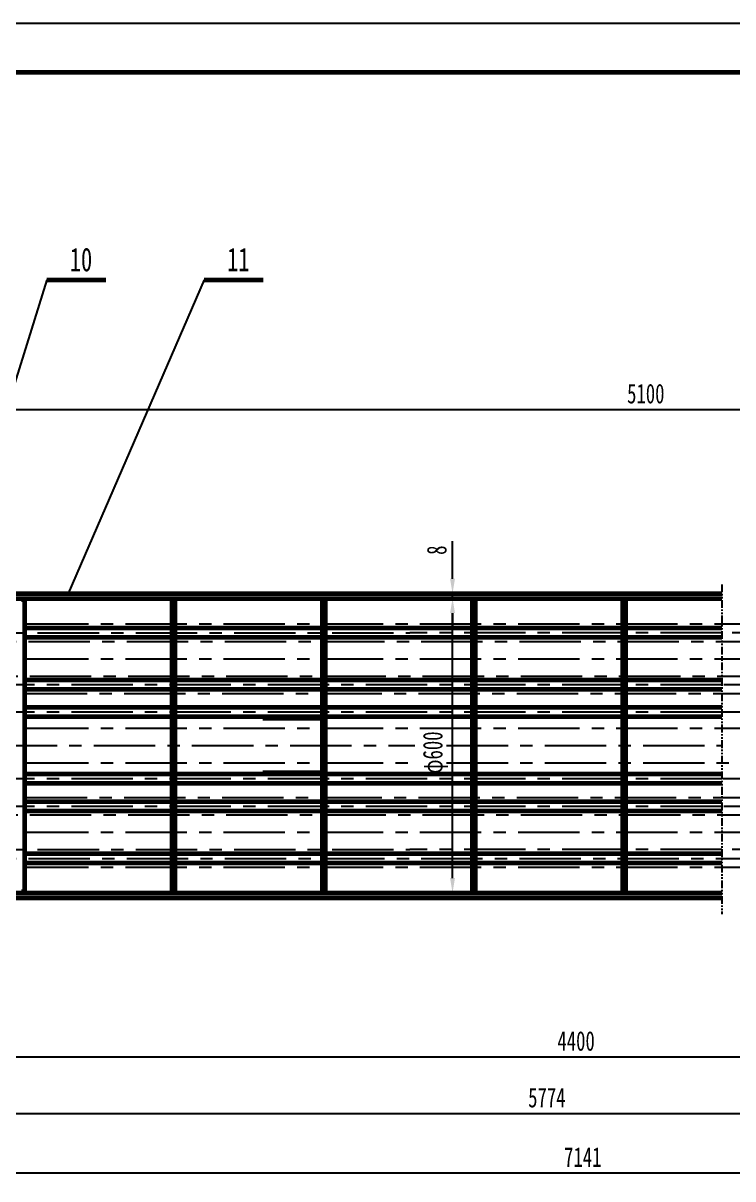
# Model space of a CAD drawing. Header units: millimetres. Extents: x 23903 to 90356, y -5632 to 81432.
# Drawn here: x 26229 to 27675, y 58256 to 60612 of the extents above; entities that cross this region are included whole.
import ezdxf

# ---------------------------------------------------------------- set-up
doc = ezdxf.new("R2010")
doc.units = ezdxf.units.MM
for name, pattern in [('CENTER', [50.8, 31.75, -6.35, 6.35, -6.35]), ('CENTERX2', [4, 2.5, -0.5, 0.5, -0.5]), ('PHANTOM2', [31.75, 15.875, -3.175, 3.175, -3.175, 3.175, -3.175])]:
    doc.linetypes.add(name, pattern=pattern)
doc.layers.get('0').update_dxf_attribs({"lineweight": 60})
doc.layers.get('DEFPOINTS').update_dxf_attribs({"color": 6, "linetype": 'PHANTOM2', "lineweight": 25})
doc.layers.add('CCX', color=3, linetype='Continuous', lineweight=25)
doc.layers.add('DD', color=4, linetype='CENTER', lineweight=25)
doc.styles.add('HZ', font='SIMFANG.TTF', dxfattribs={"width": 0.7})
doc.dimstyles.new('ISO-25$0', dxfattribs={"dimscale": 10, "dimtxt": 4, "dimasz": 3, "dimexe": 1.25, "dimexo": 0, "dimgap": 1.2, "dimtad": 1, "dimdec": 0, "dimtxsty": 'HZ', "dimcen": 0, "dimclrd": 256, "dimclrt": 256, "dimadec": 0, "dimazin": 0, "dimtfac": 1, "dimtdec": 0, "dimtmove": 0, "dimatfit": 2, "dimfxl": 1, "dimlwd": -1, "dimarcsym": 0})

# ---------------------------------------------------------------- blocks, each defined once
blk = doc.blocks.new('*D150')
at = {"layer": 'CCX', "color": 0, "lineweight": -2}
for p, q in [((26993.5, 59439.2), (27116.8, 59439.2)), ((26993.5, 58839.2), (27116.8, 58839.2))]:
    blk.add_line(p, q, dxfattribs=at)
at = {"layer": 'CCX'}
blk.add_line((27104.3, 58869.2), (27104.3, 59409.2), dxfattribs=at)
for points in [[(27099.3, 59409.2), (27109.3, 59409.2), (27104.3, 59439.2)], [(27099.3, 58869.2), (27109.3, 58869.2), (27104.3, 58839.2)]]:
    blk.add_solid(points, dxfattribs=at)
at = {"layer": 'DEFPOINTS', "color": 0}
for p in [(26993.5, 59439.2), (27104.3, 59439.2), (26993.5, 58839.2)]:
    blk.add_point(p, dxfattribs=at)
at = {"layer": 'CCX', "insert": (27069.3, 59125), "char_height": 40, "attachment_point": 5, "rotation": 90, "style": 'HZ'}
blk.add_mtext('φ600', dxfattribs=at)
blk = doc.blocks.new('*D151')
at = {"layer": 'CCX'}
for p, q in [((27104.3, 59479.2), (27104.3, 59555.7)), ((27104.3, 59439.2), (27104.3, 59449.2)), ((27104.3, 59409.2), (27104.3, 59379.2))]:
    blk.add_line(p, q, dxfattribs=at)
at = {"layer": 'CCX', "color": 0, "lineweight": -2}
for p, q in [((27065.5, 59449.2), (27116.8, 59449.2)), ((27065.5, 59439.2), (27116.8, 59439.2))]:
    blk.add_line(p, q, dxfattribs=at)
at = {"layer": 'CCX'}
for points in [[(27099.3, 59479.2), (27109.3, 59479.2), (27104.3, 59449.2)], [(27099.3, 59409.2), (27109.3, 59409.2), (27104.3, 59439.2)]]:
    blk.add_solid(points, dxfattribs=at)
at = {"layer": 'DEFPOINTS', "color": 0}
for p in [(27065.5, 59449.2), (27065.5, 59439.2), (27104.3, 59449.2)]:
    blk.add_point(p, dxfattribs=at)
at = {"layer": 'CCX', "insert": (27072.3, 59537.5), "char_height": 40, "attachment_point": 5, "rotation": 90, "style": 'HZ'}
blk.add_mtext('8', dxfattribs=at)
blk = doc.blocks.new('*D148')
at = {"layer": 'CCX', "color": 0, "lineweight": -2}
for p, q in [((29394.5, 58516.5), (29394.5, 58377)), ((25325, 58489.4), (25325, 58377))]:
    blk.add_line(p, q, dxfattribs=at)
at = {"layer": 'CCX'}
blk.add_line((25355, 58389.5), (29364.5, 58389.5), dxfattribs=at)
for points in [[(25355, 58394.5), (25355, 58384.5), (25325, 58389.5)], [(29364.5, 58394.5), (29364.5, 58384.5), (29394.5, 58389.5)]]:
    blk.add_solid(points, dxfattribs=at)
at = {"layer": 'DEFPOINTS', "color": 0}
for p in [(29394.5, 58516.5), (25325, 58489.4), (29394.5, 58389.5)]:
    blk.add_point(p, dxfattribs=at)
at = {"layer": 'CCX', "insert": (27296.4, 58421.5), "char_height": 40, "attachment_point": 5, "style": 'HZ'}
blk.add_mtext('5774', dxfattribs=at)
blk = doc.blocks.new('*D149')
at = {"layer": 'CCX', "color": 0, "lineweight": -2}
for p, q in [((24572.5, 58389.5), (24572.5, 58256.1)), ((29953, 58392), (29953, 58256.1))]:
    blk.add_line(p, q, dxfattribs=at)
at = {"layer": 'CCX'}
blk.add_line((24602.5, 58268.6), (29923, 58268.6), dxfattribs=at)
for points in [[(24602.5, 58273.6), (24602.5, 58263.6), (24572.5, 58268.6)], [(29923, 58273.6), (29923, 58263.6), (29953, 58268.6)]]:
    blk.add_solid(points, dxfattribs=at)
at = {"layer": 'DEFPOINTS', "color": 0}
for p in [(24572.5, 58389.5), (29953, 58392), (29953, 58268.6)]:
    blk.add_point(p, dxfattribs=at)
at = {"layer": 'CCX', "insert": (27369.7, 58300.6), "char_height": 40, "attachment_point": 5, "style": 'HZ'}
blk.add_mtext('7141', dxfattribs=at)
blk = doc.blocks.new('*D163')
at = {"layer": 'CCX', "color": 0, "lineweight": -2}
for p, q in [((25658, 59766.8), (25658, 59836.8)), ((29069, 58451.1), (29069, 59836.8))]:
    blk.add_line(p, q, dxfattribs=at)
at = {"layer": 'CCX'}
blk.add_line((25688, 59824.3), (29039, 59824.3), dxfattribs=at)
for points in [[(25688, 59829.3), (25688, 59819.3), (25658, 59824.3)], [(29039, 59829.3), (29039, 59819.3), (29069, 59824.3)]]:
    blk.add_solid(points, dxfattribs=at)
at = {"layer": 'DEFPOINTS', "color": 0}
for p in [(29069, 59824.3), (25658, 59766.8), (29069, 58451.1)]:
    blk.add_point(p, dxfattribs=at)
at = {"layer": 'CCX', "insert": (27498, 59856.3), "char_height": 40, "attachment_point": 5, "style": 'HZ'}
blk.add_mtext('5100', dxfattribs=at)
blk = doc.blocks.new('*D164')
at = {"layer": 'CCX', "color": 0, "lineweight": -2}
for p, q in [((25958, 58629.2), (25958, 58492.4)), ((28660, 58629.2), (28660, 58492.4))]:
    blk.add_line(p, q, dxfattribs=at)
at = {"layer": 'CCX'}
blk.add_line((25988, 58504.9), (28630, 58504.9), dxfattribs=at)
for points in [[(25988, 58509.9), (25988, 58499.9), (25958, 58504.9)], [(28630, 58509.9), (28630, 58499.9), (28660, 58504.9)]]:
    blk.add_solid(points, dxfattribs=at)
at = {"layer": 'DEFPOINTS', "color": 0}
for p in [(25958, 58629.2), (28660, 58629.2), (28660, 58504.9)]:
    blk.add_point(p, dxfattribs=at)
at = {"layer": 'CCX', "insert": (27356, 58536.9), "char_height": 40, "attachment_point": 5, "style": 'HZ'}
blk.add_mtext('4400', dxfattribs=at)

msp = doc.modelspace()

# ---------------------------------------------------------------- linework, layer by layer
for p, q in [((24275.9, 60511.7), (32335.9, 60511.7)), ((26277.9, 60088.7), (26397.9, 60088.7)), ((26598.4, 60088.7), (26718.4, 60088.7)), ((25731.5, 59439.2), (27652.7, 59439.2)), ((25737.5, 59449.2), (27652.7, 59449.2)), ((26226.5, 59437.2), (26232.5, 59437.2)), ((26232.5, 59437.2), (26232.5, 58841.7)), ((26232.5, 59437.2), (26232.5, 58841.7)), ((26232.5, 59437.2), (26232.5, 58841.7)), ((26532.5, 59437.7), (26532.5, 59262.6)), ((26532.5, 59437.2), (26532.5, 58841.7)), ((26532.5, 59437.2), (26532.5, 58841.7)), ((26532.5, 59437.2), (26538.5, 59437.2)), ((26532.5, 59437.2), (26532.5, 58841.7)), ((26538.5, 59437.2), (26538.5, 58841.7)), ((26538.5, 59437.2), (26538.5, 58841.7)), ((26538.5, 59437.2), (26538.5, 58841.7)), ((26838.5, 59437.7), (26838.5, 59262.6)), ((26838.5, 59437.2), (26838.5, 58841.7)), ((26838.5, 59437.2), (26838.5, 58841.7)), ((26838.5, 59437.2), (26844.5, 59437.2)), ((26838.5, 59437.2), (26838.5, 58841.7)), ((26844.5, 59437.2), (26844.5, 58841.7)), ((26844.5, 59437.2), (26844.5, 58841.7)), ((26844.5, 59437.2), (26844.5, 58841.7)), ((27144.5, 59437.7), (27144.5, 59262.6)), ((27144.5, 59437.2), (27144.5, 58841.7)), ((27144.5, 59437.2), (27144.5, 58841.7)), ((27144.5, 59437.2), (27150.5, 59437.2)), ((27144.5, 59437.2), (27144.5, 58841.7)), ((27150.5, 59437.2), (27150.5, 58841.7)), ((27150.5, 59437.2), (27150.5, 58841.7)), ((27150.5, 59437.2), (27150.5, 58841.7)), ((27450.5, 59437.7), (27450.5, 59262.6)), ((27450.5, 59437.2), (27450.5, 58841.7)), ((27450.5, 59437.2), (27450.5, 58841.7)), ((27450.5, 59437.2), (27456.5, 59437.2)), ((27450.5, 59437.2), (27450.5, 58841.7)), ((27456.5, 59437.2), (27456.5, 58841.7)), ((27456.5, 59437.2), (27456.5, 58841.7)), ((27456.5, 59437.2), (27456.5, 58841.7)), ((26349.5, 59378.8), (26232.5, 59378.8)), ((26532.5, 59378.8), (26255.5, 59378.8)), ((26655.5, 59378.8), (26538.5, 59378.8)), ((26838.5, 59378.8), (26561.5, 59378.8)), ((26961.5, 59378.8), (26844.5, 59378.8)), ((27144.5, 59378.8), (26867.5, 59378.8)), ((27267.5, 59378.8), (27150.5, 59378.8)), ((27450.5, 59378.8), (27173.5, 59378.8)), ((27573.5, 59378.8), (27456.5, 59378.8)), ((27652.7, 59378.8), (27479.5, 59378.8)), ((26349.5, 59359.8), (26232.5, 59359.8)), ((26532.5, 59359.8), (26255.5, 59359.8)), ((26655.5, 59359.8), (26538.5, 59359.8)), ((26838.5, 59359.8), (26561.5, 59359.8)), ((26961.5, 59359.8), (26844.5, 59359.8)), ((27144.5, 59359.8), (26867.5, 59359.8)), ((27267.5, 59359.8), (27150.5, 59359.8)), ((27450.5, 59359.8), (27173.5, 59359.8)), ((27573.5, 59359.8), (27456.5, 59359.8)), ((27652.7, 59359.8), (27479.5, 59359.8)), ((26349.5, 59272.7), (26232.5, 59272.7)), ((26532.5, 59272.7), (26255.5, 59272.7)), ((26655.5, 59272.7), (26538.5, 59272.7)), ((26838.5, 59272.7), (26561.5, 59272.7)), ((26961.5, 59272.7), (26844.5, 59272.7)), ((27144.5, 59272.7), (26867.5, 59272.7)), ((27267.5, 59272.7), (27150.5, 59272.7)), ((27450.5, 59272.7), (27173.5, 59272.7)), ((27573.5, 59272.7), (27456.5, 59272.7)), ((27652.7, 59272.7), (27479.5, 59272.7)), ((26349.5, 59253.7), (26232.5, 59253.7)), ((26532.5, 59253.7), (26255.5, 59253.7)), ((26655.5, 59253.7), (26538.5, 59253.7)), ((26838.5, 59253.7), (26561.5, 59253.7)), ((26961.5, 59253.7), (26844.5, 59253.7)), ((27144.5, 59253.7), (26867.5, 59253.7)), ((27267.5, 59253.7), (27150.5, 59253.7)), ((27450.5, 59253.7), (27173.5, 59253.7)), ((27573.5, 59253.7), (27456.5, 59253.7)), ((27652.7, 59253.7), (27479.5, 59253.7)), ((26532.5, 59216.6), (26232.5, 59216.6)), ((26532.5, 59197.6), (26232.5, 59197.6)), ((26838.5, 59216.6), (26538.5, 59216.6)), ((26838.5, 59197.6), (26538.5, 59197.6)), ((26838.5, 59216.6), (26717.5, 59216.6)), ((27144.5, 59216.6), (26844.5, 59216.6)), ((27144.5, 59197.6), (26844.5, 59197.6)), ((27450.5, 59216.6), (27150.5, 59216.6)), ((27450.5, 59197.6), (27150.5, 59197.6)), ((27573.5, 59216.6), (27456.5, 59216.6)), ((27573.5, 59197.6), (27456.5, 59197.6)), ((27652.7, 59216.6), (27479.5, 59216.6)), ((27652.7, 59197.6), (27479.5, 59197.6)), ((26838.5, 59194.6), (26717.5, 59194.6)), ((26532.5, 59080.9), (26232.5, 59080.9)), ((26838.5, 59080.9), (26538.5, 59080.9)), ((26838.5, 59083.9), (26717.5, 59083.9)), ((27144.5, 59080.9), (26844.5, 59080.9)), ((27450.5, 59080.9), (27150.5, 59080.9)), ((27573.5, 59080.9), (27456.5, 59080.9)), ((27652.7, 59080.9), (27479.5, 59080.9)), ((26532.5, 59061.9), (26232.5, 59061.9)), ((26838.5, 59061.9), (26538.5, 59061.9)), ((26838.5, 59061.9), (26717.5, 59061.9)), ((27144.5, 59061.9), (26844.5, 59061.9)), ((27450.5, 59061.9), (27150.5, 59061.9)), ((27573.5, 59061.9), (27456.5, 59061.9)), ((27652.7, 59061.9), (27479.5, 59061.9)), ((26349.5, 59024.7), (26232.5, 59024.7)), ((26532.5, 59024.7), (26255.5, 59024.7)), ((26655.5, 59024.7), (26538.5, 59024.7)), ((26838.5, 59024.7), (26561.5, 59024.7)), ((26961.5, 59024.7), (26844.5, 59024.7)), ((27144.5, 59024.7), (26867.5, 59024.7)), ((27267.5, 59024.7), (27150.5, 59024.7)), ((27450.5, 59024.7), (27173.5, 59024.7)), ((27573.5, 59024.7), (27456.5, 59024.7)), ((27652.7, 59024.7), (27479.5, 59024.7)), ((26349.5, 59005.7), (26232.5, 59005.7)), ((26532.5, 59005.7), (26255.5, 59005.7)), ((26655.5, 59005.7), (26538.5, 59005.7)), ((26838.5, 59005.7), (26561.5, 59005.7)), ((26961.5, 59005.7), (26844.5, 59005.7)), ((27144.5, 59005.7), (26867.5, 59005.7)), ((27267.5, 59005.7), (27150.5, 59005.7)), ((27450.5, 59005.7), (27173.5, 59005.7)), ((27573.5, 59005.7), (27456.5, 59005.7)), ((27652.7, 59005.7), (27479.5, 59005.7)), ((26349.5, 58918.7), (26232.5, 58918.7)), ((26532.5, 58918.7), (26255.5, 58918.7)), ((26655.5, 58918.7), (26538.5, 58918.7)), ((26838.5, 58918.7), (26561.5, 58918.7)), ((26961.5, 58918.7), (26844.5, 58918.7)), ((27144.5, 58918.7), (26867.5, 58918.7)), ((27267.5, 58918.7), (27150.5, 58918.7)), ((27450.5, 58918.7), (27173.5, 58918.7)), ((27573.5, 58918.7), (27456.5, 58918.7)), ((27652.7, 58918.7), (27479.5, 58918.7)), ((26349.5, 58899.7), (26232.5, 58899.7)), ((26532.5, 58899.7), (26255.5, 58899.7)), ((26655.5, 58899.7), (26538.5, 58899.7)), ((26838.5, 58899.7), (26561.5, 58899.7)), ((26961.5, 58899.7), (26844.5, 58899.7)), ((27144.5, 58899.7), (26867.5, 58899.7)), ((27267.5, 58899.7), (27150.5, 58899.7)), ((27450.5, 58899.7), (27173.5, 58899.7)), ((27573.5, 58899.7), (27456.5, 58899.7)), ((27652.7, 58899.7), (27479.5, 58899.7)), ((25512.2, 58839.2), (27652.7, 58839.2)), ((25525.5, 58829.2), (27652.7, 58829.2)), ((26226.5, 58841.7), (26232.5, 58841.7)), ((26226.5, 58841.7), (26232.5, 58841.7)), ((26532.5, 58841.7), (26538.5, 58841.7)), ((26532.5, 58841.7), (26538.5, 58841.7)), ((26838.5, 58841.7), (26844.5, 58841.7)), ((26838.5, 58841.7), (26844.5, 58841.7)), ((27144.5, 58841.7), (27150.5, 58841.7)), ((27144.5, 58841.7), (27150.5, 58841.7)), ((27450.5, 58841.7), (27456.5, 58841.7)), ((27450.5, 58841.7), (27456.5, 58841.7))]:
    msp.add_line(p, q)
at = {"layer": 'CCX'}
for p, q in [((24025.9, 60611.7), (32435.9, 60611.7)), ((26277.9, 60088.7), (26055.4, 59375.8)), ((26598.4, 60088.7), (26321.3, 59449.2))]:
    msp.add_line(p, q, dxfattribs=at)
at = {"layer": 'DD', "linetype": 'CENTERX2', "ltscale": 50}
for p, q in [((25237.9, 59387.3), (29583, 59387.3)), ((25259.1, 59369.3), (27017.5, 59369.3)), ((27652.7, 59369.3), (27017.5, 59369.3)), ((29398.7, 59369.3), (27652.7, 59369.3)), ((25240.6, 59351.3), (29589.1, 59351.3)), ((25237.9, 59316), (29590.6, 59316)), ((25243.4, 59280.6), (29583, 59280.6)), ((25235.1, 59245.3), (29581.5, 59245.3)), ((27652.7, 59263.2), (25252.5, 59263.2)), ((29381.7, 59263.2), (27652.7, 59263.2)), ((27652.7, 59207.1), (25259.5, 59207.1)), ((29580.3, 59207.1), (27652.7, 59207.1)), ((25237.9, 59174.6), (29584.5, 59174.6)), ((25773.5, 59139.2), (27027.2, 59139.2)), ((27092.3, 59139.2), (27652.7, 59139.2)), ((25237.9, 59103.9), (27020.1, 59103.9)), ((27092.3, 59103.9), (29584.5, 59103.9)), ((27652.7, 59071.4), (25259.5, 59071.4)), ((29580.3, 59071.4), (27652.7, 59071.4)), ((25235.1, 59033.2), (29581.5, 59033.2)), ((27652.7, 59015.2), (25252.5, 59015.2)), ((29381.7, 59015.2), (27652.7, 59015.2)), ((25243.4, 58997.8), (29583, 58997.8)), ((25237.9, 58962.5), (29590.6, 58962.5)), ((25259.1, 58927.1), (27017.5, 58927.1)), ((27652.7, 58927.1), (27017.5, 58927.1)), ((29398.7, 58927.1), (27652.7, 58927.1)), ((25237.9, 58891.1), (29583, 58891.1)), ((25237.9, 58891.1), (29583, 58891.1)), ((25240.6, 58909.2), (29589.1, 58909.2))]:
    msp.add_line(p, q, dxfattribs=at)
at = {"layer": 'DEFPOINTS'}
msp.add_line((27652.7, 59467.6), (27652.7, 58795.9), dxfattribs=at)

# ---------------------------------------------------------------- texts
at = {"color": 0, "style": 'HZ', "width": 0.7}
for s, p in [('10', (26324.5, 60105.9)), ('11', (26644.9, 60106))]:
    msp.add_text(s, height=48, dxfattribs=at).set_placement(p)

# ---------------------------------------------------------------- dimensions: what is measured, and where the dimension line sits
at = {"layer": 'CCX'}
for base, p1, p2, text, picture, middle in [((29069, 59824.3), (25658, 59766.8), (29069, 58451.1), '5100', '*D163', (27498, 59824.3)), ((28660, 58504.9), (25958, 58629.2), (28660, 58629.2), '4400', '*D164', (27356, 58504.9)), ((29394.5, 58389.5), (25325, 58489.4), (29394.5, 58516.5), '5774', '*D148', (27296.4, 58389.5)), ((29953, 58268.6), (24572.5, 58389.5), (29953, 58392), '7141', '*D149', (27369.7, 58268.6))]:
    dim = msp.add_linear_dim(base=base, p1=p1, p2=p2, text=text, dimstyle='ISO-25$0', dxfattribs=at)
    dim.commit()
    dim.dimension.update_dxf_attribs({"geometry": picture, "text_midpoint": middle, "dimtype": 160})
for base, p1, p2, text, picture, middle in [((27104.3, 59449.2), (27065.5, 59439.2), (27065.5, 59449.2), '8', '*D151', (27104.3, 59537.5)), ((27104.3, 59439.2), (26993.5, 58839.2), (26993.5, 59439.2), 'φ<>', '*D150', (27104.3, 59125))]:
    dim = msp.add_linear_dim(base=base, p1=p1, p2=p2, angle=90, text=text, dimstyle='ISO-25$0', dxfattribs=at)
    dim.commit()
    dim.dimension.update_dxf_attribs({"geometry": picture, "text_midpoint": middle, "dimtype": 160})

doc.saveas('drawing.dxf')
